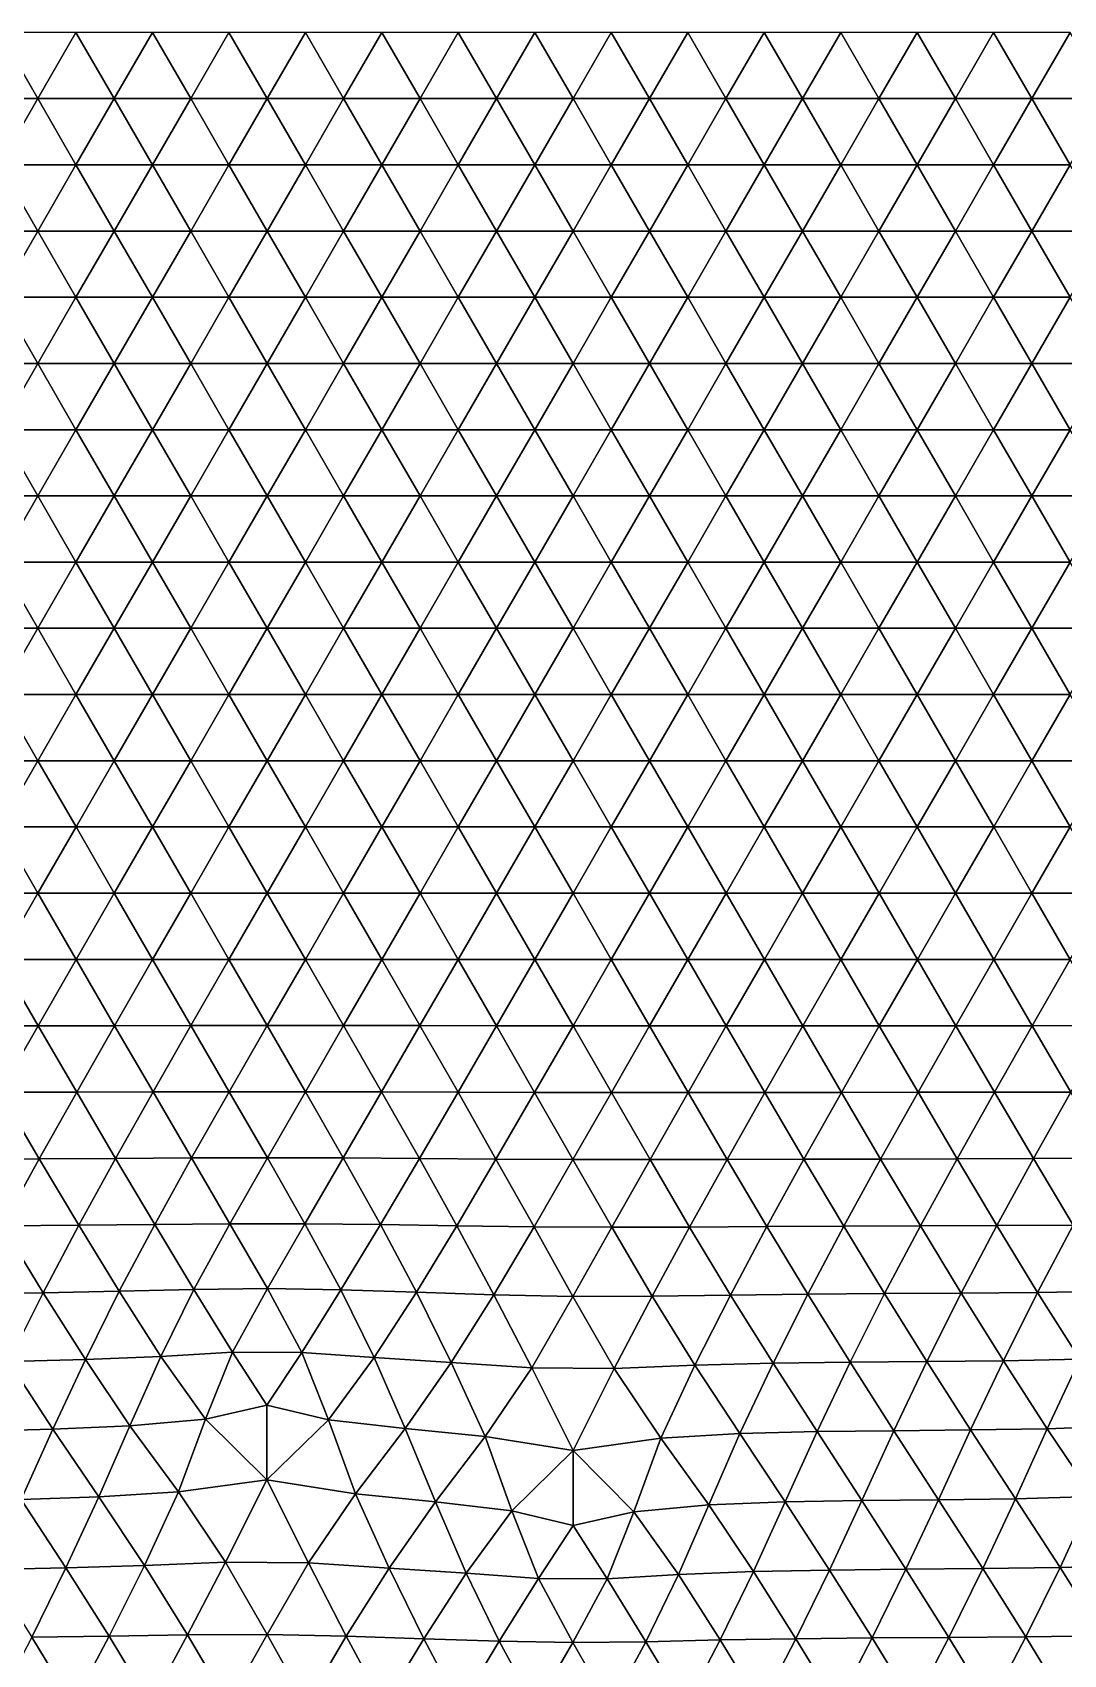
# Model space of a CAD drawing. Header units: metres. Extents: x 0 to 72, y -280 to 0.
# Drawn here: x 6.686 to 9.383, y -4.244 to 0 of the extents above; entities that cross this region are included whole.
import ezdxf

# ---------------------------------------------------------------- set-up
doc = ezdxf.new("R2010")
doc.units = ezdxf.units.M

msp = doc.modelspace()

# ---------------------------------------------------------------- linework, layer by layer
at = {"layer": 'layer', "color": 0}
for points in [[(6.7, -0.173205), (6.6, 0), (6.5, -0.173205)], [(6.8, 0), (6.6, 0), (6.7, -0.173205)], [(6.9, -0.173205), (6.8, 0), (6.7, -0.173205)], [(7, 0), (6.8, 0), (6.9, -0.173205)], [(7.1, -0.173205), (7, 0), (6.9, -0.173205)], [(7.2, 0), (7, 0), (7.1, -0.173205)], [(7.3, -0.173205), (7.2, 0), (7.1, -0.173205)], [(7.4, 0), (7.2, 0), (7.3, -0.173205)], [(7.5, -0.173205), (7.4, 0), (7.3, -0.173205)], [(7.6, 0), (7.4, 0), (7.5, -0.173205)], [(7.7, -0.173205), (7.6, 0), (7.5, -0.173205)], [(7.8, 0), (7.6, 0), (7.7, -0.173205)], [(7.9, -0.173205), (7.8, 0), (7.7, -0.173205)], [(8, 0), (7.8, 0), (7.9, -0.173205)], [(8.1, -0.173205), (8, 0), (7.9, -0.173205)], [(8.2, 0), (8, 0), (8.1, -0.173205)], [(8.3, -0.173205), (8.2, 0), (8.1, -0.173205)], [(8.4, 0), (8.2, 0), (8.3, -0.173205)], [(8.5, -0.173205), (8.4, 0), (8.3, -0.173205)], [(8.6, 0), (8.4, 0), (8.5, -0.173205)], [(8.7, -0.173205), (8.6, 0), (8.5, -0.173205)], [(8.8, 0), (8.6, 0), (8.7, -0.173205)], [(8.9, -0.173205), (8.8, 0), (8.7, -0.173205)], [(9, 0), (8.8, 0), (8.9, -0.173205)], [(9.1, -0.173205), (9, 0), (8.9, -0.173205)], [(9.2, 0), (9, 0), (9.1, -0.173205)], [(9.3, -0.173205), (9.2, 0), (9.1, -0.173205)], [(9.4, 0), (9.2, 0), (9.3, -0.173205)], [(9.5, -0.173205), (9.4, 0), (9.3, -0.173205)], [(6.7, -0.173205), (6.5, -0.173205), (6.6, -0.34641)], [(6.8, -0.34641), (6.7, -0.173205), (6.6, -0.34641)], [(6.9, -0.173205), (6.7, -0.173205), (6.8, -0.34641)], [(7, -0.34641), (6.9, -0.173205), (6.8, -0.34641)], [(7.1, -0.173205), (6.9, -0.173205), (7, -0.34641)], [(7.2, -0.34641), (7.1, -0.173205), (7, -0.34641)], [(7.3, -0.173205), (7.1, -0.173205), (7.2, -0.34641)], [(7.4, -0.34641), (7.3, -0.173205), (7.2, -0.34641)], [(7.5, -0.173205), (7.3, -0.173205), (7.4, -0.34641)], [(7.6, -0.34641), (7.5, -0.173205), (7.4, -0.34641)], [(7.7, -0.173205), (7.5, -0.173205), (7.6, -0.34641)], [(7.8, -0.34641), (7.7, -0.173205), (7.6, -0.34641)], [(7.9, -0.173205), (7.7, -0.173205), (7.8, -0.34641)], [(8, -0.34641), (7.9, -0.173205), (7.8, -0.34641)], [(8.1, -0.173205), (7.9, -0.173205), (8, -0.34641)], [(8.2, -0.34641), (8.1, -0.173205), (8, -0.34641)], [(8.3, -0.173205), (8.1, -0.173205), (8.2, -0.34641)], [(8.4, -0.34641), (8.3, -0.173205), (8.2, -0.34641)], [(8.5, -0.173205), (8.3, -0.173205), (8.4, -0.34641)], [(8.6, -0.34641), (8.5, -0.173205), (8.4, -0.34641)], [(8.7, -0.173205), (8.5, -0.173205), (8.6, -0.34641)], [(8.8, -0.34641), (8.7, -0.173205), (8.6, -0.34641)], [(8.9, -0.173205), (8.7, -0.173205), (8.8, -0.34641)], [(9, -0.34641), (8.9, -0.173205), (8.8, -0.34641)], [(9.1, -0.173205), (8.9, -0.173205), (9, -0.34641)], [(9.2, -0.34641), (9.1, -0.173205), (9, -0.34641)], [(9.3, -0.173205), (9.1, -0.173205), (9.2, -0.34641)], [(9.4, -0.34641), (9.3, -0.173205), (9.2, -0.34641)], [(9.5, -0.173205), (9.3, -0.173205), (9.4, -0.34641)], [(6.7, -0.519615), (6.6, -0.34641), (6.5, -0.519615)], [(6.8, -0.34641), (6.6, -0.34641), (6.7, -0.519615)], [(6.9, -0.519615), (6.8, -0.34641), (6.7, -0.519615)], [(7, -0.34641), (6.8, -0.34641), (6.9, -0.519615)], [(7.1, -0.519615), (7, -0.34641), (6.9, -0.519615)], [(7.2, -0.34641), (7, -0.34641), (7.1, -0.519615)], [(7.3, -0.519615), (7.2, -0.34641), (7.1, -0.519615)], [(7.4, -0.34641), (7.2, -0.34641), (7.3, -0.519615)], [(7.5, -0.519615), (7.4, -0.34641), (7.3, -0.519615)], [(7.6, -0.34641), (7.4, -0.34641), (7.5, -0.519615)], [(7.7, -0.519615), (7.6, -0.34641), (7.5, -0.519615)], [(7.8, -0.34641), (7.6, -0.34641), (7.7, -0.519615)], [(7.9, -0.519615), (7.8, -0.34641), (7.7, -0.519615)], [(8, -0.34641), (7.8, -0.34641), (7.9, -0.519615)], [(8.1, -0.519615), (8, -0.34641), (7.9, -0.519615)], [(8.2, -0.34641), (8, -0.34641), (8.1, -0.519615)], [(8.3, -0.519615), (8.2, -0.34641), (8.1, -0.519615)], [(8.4, -0.34641), (8.2, -0.34641), (8.3, -0.519615)], [(8.5, -0.519615), (8.4, -0.34641), (8.3, -0.519615)], [(8.6, -0.34641), (8.4, -0.34641), (8.5, -0.519615)], [(8.7, -0.519615), (8.6, -0.34641), (8.5, -0.519615)], [(8.8, -0.34641), (8.6, -0.34641), (8.7, -0.519615)], [(8.9, -0.519615), (8.8, -0.34641), (8.7, -0.519615)], [(9, -0.34641), (8.8, -0.34641), (8.9, -0.519615)], [(9.1, -0.519615), (9, -0.34641), (8.9, -0.519615)], [(9.2, -0.34641), (9, -0.34641), (9.1, -0.519615)], [(9.3, -0.519615), (9.2, -0.34641), (9.1, -0.519615)], [(9.4, -0.34641), (9.2, -0.34641), (9.3, -0.519615)], [(9.5, -0.519615), (9.4, -0.34641), (9.3, -0.519615)], [(6.7, -0.519615), (6.5, -0.519615), (6.6, -0.69282)], [(6.8, -0.69282), (6.7, -0.519615), (6.6, -0.69282)], [(6.9, -0.519615), (6.7, -0.519615), (6.8, -0.69282)], [(7, -0.69282), (6.9, -0.519615), (6.8, -0.69282)], [(7.1, -0.519615), (6.9, -0.519615), (7, -0.69282)], [(7.2, -0.69282), (7.1, -0.519615), (7, -0.69282)], [(7.3, -0.519615), (7.1, -0.519615), (7.2, -0.69282)], [(7.4, -0.69282), (7.3, -0.519615), (7.2, -0.69282)], [(7.5, -0.519615), (7.3, -0.519615), (7.4, -0.69282)], [(7.6, -0.69282), (7.5, -0.519615), (7.4, -0.69282)], [(7.7, -0.519615), (7.5, -0.519615), (7.6, -0.69282)], [(7.8, -0.69282), (7.7, -0.519615), (7.6, -0.69282)], [(7.9, -0.519615), (7.7, -0.519615), (7.8, -0.69282)], [(8, -0.69282), (7.9, -0.519615), (7.8, -0.69282)], [(8.1, -0.519615), (7.9, -0.519615), (8, -0.69282)], [(8.2, -0.69282), (8.1, -0.519615), (8, -0.69282)], [(8.3, -0.519615), (8.1, -0.519615), (8.2, -0.69282)], [(8.4, -0.69282), (8.3, -0.519615), (8.2, -0.69282)], [(8.5, -0.519615), (8.3, -0.519615), (8.4, -0.69282)], [(8.6, -0.69282), (8.5, -0.519615), (8.4, -0.69282)], [(8.7, -0.519615), (8.5, -0.519615), (8.6, -0.69282)], [(8.8, -0.69282), (8.7, -0.519615), (8.6, -0.69282)], [(8.9, -0.519615), (8.7, -0.519615), (8.8, -0.69282)], [(9, -0.69282), (8.9, -0.519615), (8.8, -0.69282)], [(9.1, -0.519615), (8.9, -0.519615), (9, -0.69282)], [(9.2, -0.69282), (9.1, -0.519615), (9, -0.69282)], [(9.3, -0.519615), (9.1, -0.519615), (9.2, -0.69282)], [(9.4, -0.69282), (9.3, -0.519615), (9.2, -0.69282)], [(9.5, -0.519615), (9.3, -0.519615), (9.4, -0.69282)], [(6.7, -0.866026), (6.6, -0.69282), (6.5, -0.866026)], [(6.8, -0.69282), (6.6, -0.69282), (6.7, -0.866026)], [(6.9, -0.866026), (6.8, -0.69282), (6.7, -0.866026)], [(7, -0.69282), (6.8, -0.69282), (6.9, -0.866026)], [(7.1, -0.866026), (7, -0.69282), (6.9, -0.866026)], [(7.2, -0.69282), (7, -0.69282), (7.1, -0.866026)], [(7.3, -0.866026), (7.2, -0.69282), (7.1, -0.866026)], [(7.4, -0.69282), (7.2, -0.69282), (7.3, -0.866026)], [(7.5, -0.866026), (7.4, -0.69282), (7.3, -0.866026)], [(7.6, -0.69282), (7.4, -0.69282), (7.5, -0.866026)], [(7.7, -0.866026), (7.6, -0.69282), (7.5, -0.866026)], [(7.8, -0.69282), (7.6, -0.69282), (7.7, -0.866026)], [(7.9, -0.866026), (7.8, -0.69282), (7.7, -0.866026)], [(8, -0.69282), (7.8, -0.69282), (7.9, -0.866026)], [(8.1, -0.866026), (8, -0.69282), (7.9, -0.866026)], [(8.2, -0.69282), (8, -0.69282), (8.1, -0.866026)], [(8.3, -0.866026), (8.2, -0.69282), (8.1, -0.866026)], [(8.4, -0.69282), (8.2, -0.69282), (8.3, -0.866026)], [(8.5, -0.866026), (8.4, -0.69282), (8.3, -0.866026)], [(8.6, -0.69282), (8.4, -0.69282), (8.5, -0.866026)], [(8.7, -0.866026), (8.6, -0.69282), (8.5, -0.866026)], [(8.8, -0.69282), (8.6, -0.69282), (8.7, -0.866026)], [(8.9, -0.866026), (8.8, -0.69282), (8.7, -0.866026)], [(9, -0.69282), (8.8, -0.69282), (8.9, -0.866026)], [(9.1, -0.866026), (9, -0.69282), (8.9, -0.866026)], [(9.2, -0.69282), (9, -0.69282), (9.1, -0.866026)], [(9.3, -0.866026), (9.2, -0.69282), (9.1, -0.866026)], [(9.4, -0.69282), (9.2, -0.69282), (9.3, -0.866026)], [(9.5, -0.866026), (9.4, -0.69282), (9.3, -0.866026)], [(6.7, -0.866026), (6.5, -0.866026), (6.6, -1.03923)], [(6.8, -1.03923), (6.7, -0.866026), (6.6, -1.03923)], [(6.9, -0.866026), (6.7, -0.866026), (6.8, -1.03923)], [(7, -1.03923), (6.9, -0.866026), (6.8, -1.03923)], [(7.1, -0.866026), (6.9, -0.866026), (7, -1.03923)], [(7.2, -1.03923), (7.1, -0.866026), (7, -1.03923)], [(7.3, -0.866026), (7.1, -0.866026), (7.2, -1.03923)], [(7.4, -1.03923), (7.3, -0.866026), (7.2, -1.03923)], [(7.5, -0.866026), (7.3, -0.866026), (7.4, -1.03923)], [(7.6, -1.03923), (7.5, -0.866026), (7.4, -1.03923)], [(7.7, -0.866026), (7.5, -0.866026), (7.6, -1.03923)], [(7.8, -1.03923), (7.7, -0.866026), (7.6, -1.03923)], [(7.9, -0.866026), (7.7, -0.866026), (7.8, -1.03923)], [(8, -1.03923), (7.9, -0.866026), (7.8, -1.03923)], [(8.1, -0.866026), (7.9, -0.866026), (8, -1.03923)], [(8.2, -1.03923), (8.1, -0.866026), (8, -1.03923)], [(8.3, -0.866026), (8.1, -0.866026), (8.2, -1.03923)], [(8.4, -1.03923), (8.3, -0.866026), (8.2, -1.03923)], [(8.5, -0.866026), (8.3, -0.866026), (8.4, -1.03923)], [(8.6, -1.03923), (8.5, -0.866026), (8.4, -1.03923)], [(8.7, -0.866026), (8.5, -0.866026), (8.6, -1.03923)], [(8.8, -1.03923), (8.7, -0.866026), (8.6, -1.03923)], [(8.9, -0.866026), (8.7, -0.866026), (8.8, -1.03923)], [(9, -1.03923), (8.9, -0.866026), (8.8, -1.03923)], [(9.1, -0.866026), (8.9, -0.866026), (9, -1.03923)], [(9.2, -1.03923), (9.1, -0.866026), (9, -1.03923)], [(9.3, -0.866026), (9.1, -0.866026), (9.2, -1.03923)], [(9.4, -1.03923), (9.3, -0.866026), (9.2, -1.03923)], [(9.5, -0.866026), (9.3, -0.866026), (9.4, -1.03923)], [(6.7, -1.21244), (6.6, -1.03923), (6.5, -1.21244)], [(6.8, -1.03923), (6.6, -1.03923), (6.7, -1.21244)], [(6.9, -1.21244), (6.8, -1.03923), (6.7, -1.21244)], [(7, -1.03923), (6.8, -1.03923), (6.9, -1.21244)], [(7.1, -1.21244), (7, -1.03923), (6.9, -1.21244)], [(7.2, -1.03923), (7, -1.03923), (7.1, -1.21244)], [(7.3, -1.21244), (7.2, -1.03923), (7.1, -1.21244)], [(7.4, -1.03923), (7.2, -1.03923), (7.3, -1.21244)], [(7.5, -1.21244), (7.4, -1.03923), (7.3, -1.21244)], [(7.6, -1.03923), (7.4, -1.03923), (7.5, -1.21244)], [(7.7, -1.21244), (7.6, -1.03923), (7.5, -1.21244)], [(7.8, -1.03923), (7.6, -1.03923), (7.7, -1.21244)], [(7.9, -1.21244), (7.8, -1.03923), (7.7, -1.21244)], [(8, -1.03923), (7.8, -1.03923), (7.9, -1.21244)], [(8.1, -1.21244), (8, -1.03923), (7.9, -1.21244)], [(8.2, -1.03923), (8, -1.03923), (8.1, -1.21244)], [(8.3, -1.21244), (8.2, -1.03923), (8.1, -1.21244)], [(8.4, -1.03923), (8.2, -1.03923), (8.3, -1.21244)], [(8.5, -1.21244), (8.4, -1.03923), (8.3, -1.21244)], [(8.6, -1.03923), (8.4, -1.03923), (8.5, -1.21244)], [(8.7, -1.21244), (8.6, -1.03923), (8.5, -1.21244)], [(8.8, -1.03923), (8.6, -1.03923), (8.7, -1.21244)], [(8.9, -1.21244), (8.8, -1.03923), (8.7, -1.21244)], [(9, -1.03923), (8.8, -1.03923), (8.9, -1.21244)], [(9.1, -1.21244), (9, -1.03923), (8.9, -1.21244)], [(9.2, -1.03923), (9, -1.03923), (9.1, -1.21244)], [(9.3, -1.21244), (9.2, -1.03923), (9.1, -1.21244)], [(9.4, -1.03923), (9.2, -1.03923), (9.3, -1.21244)], [(9.5, -1.21244), (9.4, -1.03923), (9.3, -1.21244)], [(6.7, -1.21244), (6.5, -1.21244), (6.6, -1.38564)], [(6.8, -1.38564), (6.7, -1.21244), (6.6, -1.38564)], [(6.9, -1.21244), (6.7, -1.21244), (6.8, -1.38564)], [(7, -1.38564), (6.9, -1.21244), (6.8, -1.38564)], [(7.1, -1.21244), (6.9, -1.21244), (7, -1.38564)], [(7.2, -1.38564), (7.1, -1.21244), (7, -1.38564)], [(7.3, -1.21244), (7.1, -1.21244), (7.2, -1.38564)], [(7.4, -1.38564), (7.3, -1.21244), (7.2, -1.38564)], [(7.5, -1.21244), (7.3, -1.21244), (7.4, -1.38564)], [(7.6, -1.38564), (7.5, -1.21244), (7.4, -1.38564)], [(7.7, -1.21244), (7.5, -1.21244), (7.6, -1.38564)], [(7.8, -1.38564), (7.7, -1.21244), (7.6, -1.38564)], [(7.9, -1.21244), (7.7, -1.21244), (7.8, -1.38564)], [(8, -1.38564), (7.9, -1.21244), (7.8, -1.38564)], [(8.1, -1.21244), (7.9, -1.21244), (8, -1.38564)], [(8.2, -1.38564), (8.1, -1.21244), (8, -1.38564)], [(8.3, -1.21244), (8.1, -1.21244), (8.2, -1.38564)], [(8.4, -1.38564), (8.3, -1.21244), (8.2, -1.38564)], [(8.5, -1.21244), (8.3, -1.21244), (8.4, -1.38564)], [(8.6, -1.38564), (8.5, -1.21244), (8.4, -1.38564)], [(8.7, -1.21244), (8.5, -1.21244), (8.6, -1.38564)], [(8.8, -1.38564), (8.7, -1.21244), (8.6, -1.38564)], [(8.9, -1.21244), (8.7, -1.21244), (8.8, -1.38564)], [(9, -1.38564), (8.9, -1.21244), (8.8, -1.38564)], [(9.1, -1.21244), (8.9, -1.21244), (9, -1.38564)], [(9.2, -1.38564), (9.1, -1.21244), (9, -1.38564)], [(9.3, -1.21244), (9.1, -1.21244), (9.2, -1.38564)], [(9.4, -1.38564), (9.3, -1.21244), (9.2, -1.38564)], [(9.5, -1.21244), (9.3, -1.21244), (9.4, -1.38564)], [(6.70001, -1.55885), (6.6, -1.38564), (6.5, -1.55886)], [(6.8, -1.38564), (6.6, -1.38564), (6.70001, -1.55885)], [(6.90001, -1.55885), (6.8, -1.38564), (6.70001, -1.55885)], [(7, -1.38564), (6.8, -1.38564), (6.90001, -1.55885)], [(7.10001, -1.55885), (7, -1.38564), (6.90001, -1.55885)], [(7.2, -1.38564), (7, -1.38564), (7.10001, -1.55885)], [(7.30001, -1.55885), (7.2, -1.38564), (7.10001, -1.55885)], [(7.4, -1.38564), (7.2, -1.38564), (7.30001, -1.55885)], [(7.5, -1.55885), (7.4, -1.38564), (7.30001, -1.55885)], [(7.6, -1.38564), (7.4, -1.38564), (7.5, -1.55885)], [(7.7, -1.55885), (7.6, -1.38564), (7.5, -1.55885)], [(7.8, -1.38564), (7.6, -1.38564), (7.7, -1.55885)], [(7.9, -1.55885), (7.8, -1.38564), (7.7, -1.55885)], [(8, -1.38564), (7.8, -1.38564), (7.9, -1.55885)], [(8.1, -1.55885), (8, -1.38564), (7.9, -1.55885)], [(8.2, -1.38564), (8, -1.38564), (8.1, -1.55885)], [(8.3, -1.55885), (8.2, -1.38564), (8.1, -1.55885)], [(8.4, -1.38564), (8.2, -1.38564), (8.3, -1.55885)], [(8.5, -1.55885), (8.4, -1.38564), (8.3, -1.55885)], [(8.6, -1.38564), (8.4, -1.38564), (8.5, -1.55885)], [(8.70001, -1.55886), (8.6, -1.38564), (8.5, -1.55885)], [(8.8, -1.38564), (8.6, -1.38564), (8.70001, -1.55886)], [(8.90001, -1.55885), (8.8, -1.38564), (8.70001, -1.55886)], [(9, -1.38564), (8.8, -1.38564), (8.90001, -1.55885)], [(9.10001, -1.55885), (9, -1.38564), (8.90001, -1.55885)], [(9.2, -1.38564), (9, -1.38564), (9.10001, -1.55885)], [(9.30001, -1.55885), (9.2, -1.38564), (9.10001, -1.55885)], [(9.4, -1.38564), (9.2, -1.38564), (9.30001, -1.55885)], [(9.50001, -1.55885), (9.4, -1.38564), (9.30001, -1.55885)], [(6.70001, -1.55885), (6.5, -1.55886), (6.60001, -1.73207)], [(6.80002, -1.73207), (6.70001, -1.55885), (6.60001, -1.73207)], [(6.90001, -1.55885), (6.70001, -1.55885), (6.80002, -1.73207)], [(7.00002, -1.73206), (6.90001, -1.55885), (6.80002, -1.73207)], [(7.10001, -1.55885), (6.90001, -1.55885), (7.00002, -1.73206)], [(7.20001, -1.73206), (7.10001, -1.55885), (7.00002, -1.73206)], [(7.30001, -1.55885), (7.10001, -1.55885), (7.20001, -1.73206)], [(7.40001, -1.73206), (7.30001, -1.55885), (7.20001, -1.73206)], [(7.5, -1.55885), (7.30001, -1.55885), (7.40001, -1.73206)], [(7.6, -1.73206), (7.5, -1.55885), (7.40001, -1.73206)], [(7.7, -1.55885), (7.5, -1.55885), (7.6, -1.73206)], [(7.8, -1.73206), (7.7, -1.55885), (7.6, -1.73206)], [(7.9, -1.55885), (7.7, -1.55885), (7.8, -1.73206)], [(8, -1.73206), (7.9, -1.55885), (7.8, -1.73206)], [(8.1, -1.55885), (7.9, -1.55885), (8, -1.73206)], [(8.2, -1.73207), (8.1, -1.55885), (8, -1.73206)], [(8.3, -1.55885), (8.1, -1.55885), (8.2, -1.73207)], [(8.40001, -1.73207), (8.3, -1.55885), (8.2, -1.73207)], [(8.5, -1.55885), (8.3, -1.55885), (8.40001, -1.73207)], [(8.60001, -1.73207), (8.5, -1.55885), (8.40001, -1.73207)], [(8.70001, -1.55886), (8.5, -1.55885), (8.60001, -1.73207)], [(8.80002, -1.73207), (8.70001, -1.55886), (8.60001, -1.73207)], [(8.90001, -1.55885), (8.70001, -1.55886), (8.80002, -1.73207)], [(9.00002, -1.73207), (8.90001, -1.55885), (8.80002, -1.73207)], [(9.10001, -1.55885), (8.90001, -1.55885), (9.00002, -1.73207)], [(9.20002, -1.73207), (9.10001, -1.55885), (9.00002, -1.73207)], [(9.30001, -1.55885), (9.10001, -1.55885), (9.20002, -1.73207)], [(9.40002, -1.73206), (9.30001, -1.55885), (9.20002, -1.73207)], [(9.50001, -1.55885), (9.30001, -1.55885), (9.40002, -1.73206)], [(6.70004, -1.90529), (6.60001, -1.73207), (6.50003, -1.9053)], [(6.80002, -1.73207), (6.60001, -1.73207), (6.70004, -1.90529)], [(6.90004, -1.90528), (6.80002, -1.73207), (6.70004, -1.90529)], [(7.00002, -1.73206), (6.80002, -1.73207), (6.90004, -1.90528)], [(7.10003, -1.90527), (7.00002, -1.73206), (6.90004, -1.90528)], [(7.20001, -1.73206), (7.00002, -1.73206), (7.10003, -1.90527)], [(7.30002, -1.90527), (7.20001, -1.73206), (7.10003, -1.90527)], [(7.40001, -1.73206), (7.20001, -1.73206), (7.30002, -1.90527)], [(7.50001, -1.90527), (7.40001, -1.73206), (7.30002, -1.90527)], [(7.6, -1.73206), (7.40001, -1.73206), (7.50001, -1.90527)], [(7.7, -1.90527), (7.6, -1.73206), (7.50001, -1.90527)], [(7.8, -1.73206), (7.6, -1.73206), (7.7, -1.90527)], [(7.89999, -1.90528), (7.8, -1.73206), (7.7, -1.90527)], [(8, -1.73206), (7.8, -1.73206), (7.89999, -1.90528)], [(8.1, -1.90529), (8, -1.73206), (7.89999, -1.90528)], [(8.2, -1.73207), (8, -1.73206), (8.1, -1.90529)], [(8.30001, -1.9053), (8.2, -1.73207), (8.1, -1.90529)], [(8.40001, -1.73207), (8.2, -1.73207), (8.30001, -1.9053)], [(8.50002, -1.9053), (8.40001, -1.73207), (8.30001, -1.9053)], [(8.60001, -1.73207), (8.40001, -1.73207), (8.50002, -1.9053)], [(8.70003, -1.9053), (8.60001, -1.73207), (8.50002, -1.9053)], [(8.80002, -1.73207), (8.60001, -1.73207), (8.70003, -1.9053)], [(8.90004, -1.9053), (8.80002, -1.73207), (8.70003, -1.9053)], [(9.00002, -1.73207), (8.80002, -1.73207), (8.90004, -1.9053)], [(9.10005, -1.90529), (9.00002, -1.73207), (8.90004, -1.9053)], [(9.20002, -1.73207), (9.00002, -1.73207), (9.10005, -1.90529)], [(9.30005, -1.90529), (9.20002, -1.73207), (9.10005, -1.90529)], [(9.40002, -1.73206), (9.20002, -1.73207), (9.30005, -1.90529)], [(9.50005, -1.90528), (9.40002, -1.73206), (9.30005, -1.90529)], [(6.70004, -1.90529), (6.50003, -1.9053), (6.60008, -2.07855)], [(6.80009, -2.07853), (6.70004, -1.90529), (6.60008, -2.07855)], [(6.90004, -1.90528), (6.70004, -1.90529), (6.80009, -2.07853)], [(7.00008, -2.07851), (6.90004, -1.90528), (6.80009, -2.07853)], [(7.10003, -1.90527), (6.90004, -1.90528), (7.00008, -2.07851)], [(7.20006, -2.07849), (7.10003, -1.90527), (7.00008, -2.07851)], [(7.30002, -1.90527), (7.10003, -1.90527), (7.20006, -2.07849)], [(7.40003, -2.07848), (7.30002, -1.90527), (7.20006, -2.07849)], [(7.50001, -1.90527), (7.30002, -1.90527), (7.40003, -2.07848)], [(7.6, -2.07849), (7.50001, -1.90527), (7.40003, -2.07848)], [(7.7, -1.90527), (7.50001, -1.90527), (7.6, -2.07849)], [(7.79998, -2.07851), (7.7, -1.90527), (7.6, -2.07849)], [(7.89999, -1.90528), (7.7, -1.90527), (7.79998, -2.07851)], [(7.99998, -2.07853), (7.89999, -1.90528), (7.79998, -2.07851)], [(8.1, -1.90529), (7.89999, -1.90528), (7.99998, -2.07853)], [(8.2, -2.07855), (8.1, -1.90529), (7.99998, -2.07853)], [(8.30001, -1.9053), (8.1, -1.90529), (8.2, -2.07855)], [(8.40003, -2.07856), (8.30001, -1.9053), (8.2, -2.07855)], [(8.50002, -1.9053), (8.30001, -1.9053), (8.40003, -2.07856)], [(8.60006, -2.07856), (8.50002, -1.9053), (8.40003, -2.07856)], [(8.70003, -1.9053), (8.50002, -1.9053), (8.60006, -2.07856)], [(8.80009, -2.07855), (8.70003, -1.9053), (8.60006, -2.07856)], [(8.90004, -1.9053), (8.70003, -1.9053), (8.80009, -2.07855)], [(9.00011, -2.07854), (8.90004, -1.9053), (8.80009, -2.07855)], [(9.10005, -1.90529), (8.90004, -1.9053), (9.00011, -2.07854)], [(9.20012, -2.07853), (9.10005, -1.90529), (9.00011, -2.07854)], [(9.30005, -1.90529), (9.10005, -1.90529), (9.20012, -2.07853)], [(9.40011, -2.07851), (9.30005, -1.90529), (9.20012, -2.07853)], [(9.50005, -1.90528), (9.30005, -1.90529), (9.40011, -2.07851)], [(6.7002, -2.25182), (6.60008, -2.07855), (6.50017, -2.25187)], [(6.80009, -2.07853), (6.60008, -2.07855), (6.7002, -2.25182)], [(6.90019, -2.25177), (6.80009, -2.07853), (6.7002, -2.25182)], [(7.00008, -2.07851), (6.80009, -2.07853), (6.90019, -2.25177)], [(7.10015, -2.25173), (7.00008, -2.07851), (6.90019, -2.25177)], [(7.20006, -2.07849), (7.00008, -2.07851), (7.10015, -2.25173)], [(7.30008, -2.2517), (7.20006, -2.07849), (7.10015, -2.25173)], [(7.40003, -2.07848), (7.20006, -2.07849), (7.30008, -2.2517)], [(7.50001, -2.25171), (7.40003, -2.07848), (7.30008, -2.2517)], [(7.6, -2.07849), (7.40003, -2.07848), (7.50001, -2.25171)], [(7.69996, -2.25174), (7.6, -2.07849), (7.50001, -2.25171)], [(7.79998, -2.07851), (7.6, -2.07849), (7.69996, -2.25174)], [(7.89995, -2.25179), (7.79998, -2.07851), (7.69996, -2.25174)], [(7.99998, -2.07853), (7.79998, -2.07851), (7.89995, -2.25179)], [(8.09998, -2.25184), (7.99998, -2.07853), (7.89995, -2.25179)], [(8.2, -2.07855), (7.99998, -2.07853), (8.09998, -2.25184)], [(8.30004, -2.25187), (8.2, -2.07855), (8.09998, -2.25184)], [(8.40003, -2.07856), (8.2, -2.07855), (8.30004, -2.25187)], [(8.50012, -2.25188), (8.40003, -2.07856), (8.30004, -2.25187)], [(8.60006, -2.07856), (8.40003, -2.07856), (8.50012, -2.25188)], [(8.70018, -2.25187), (8.60006, -2.07856), (8.50012, -2.25188)], [(8.80009, -2.07855), (8.60006, -2.07856), (8.70018, -2.25187)], [(8.90022, -2.25185), (8.80009, -2.07855), (8.70018, -2.25187)], [(9.00011, -2.07854), (8.80009, -2.07855), (8.90022, -2.25185)], [(9.10025, -2.25182), (9.00011, -2.07854), (8.90022, -2.25185)], [(9.20012, -2.07853), (9.00011, -2.07854), (9.10025, -2.25182)], [(9.30025, -2.25179), (9.20012, -2.07853), (9.10025, -2.25182)], [(9.40011, -2.07851), (9.20012, -2.07853), (9.30025, -2.25179)], [(9.50022, -2.25175), (9.40011, -2.07851), (9.30025, -2.25179)], [(6.7002, -2.25182), (6.50017, -2.25187), (6.60041, -2.42523)], [(6.80043, -2.42513), (6.7002, -2.25182), (6.60041, -2.42523)], [(6.90019, -2.25177), (6.7002, -2.25182), (6.80043, -2.42513)], [(7.00037, -2.42502), (6.90019, -2.25177), (6.80043, -2.42513)], [(7.10015, -2.25173), (6.90019, -2.25177), (7.00037, -2.42502)], [(7.20023, -2.42494), (7.10015, -2.25173), (7.00037, -2.42502)], [(7.30008, -2.2517), (7.10015, -2.25173), (7.20023, -2.42494)], [(7.40007, -2.42492), (7.30008, -2.2517), (7.20023, -2.42494)], [(7.50001, -2.25171), (7.30008, -2.2517), (7.40007, -2.42492)], [(7.59993, -2.42498), (7.50001, -2.25171), (7.40007, -2.42492)], [(7.69996, -2.25174), (7.50001, -2.25171), (7.59993, -2.42498)], [(7.79987, -2.42509), (7.69996, -2.25174), (7.59993, -2.42498)], [(7.89995, -2.25179), (7.69996, -2.25174), (7.79987, -2.42509)], [(7.99991, -2.42521), (7.89995, -2.25179), (7.79987, -2.42509)], [(8.09998, -2.25184), (7.89995, -2.25179), (7.99991, -2.42521)], [(8.20003, -2.4253), (8.09998, -2.25184), (7.99991, -2.42521)], [(8.30004, -2.25187), (8.09998, -2.25184), (8.20003, -2.4253)], [(8.40019, -2.42533), (8.30004, -2.25187), (8.20003, -2.4253)], [(8.50012, -2.25188), (8.30004, -2.25187), (8.40019, -2.42533)], [(8.60034, -2.42532), (8.50012, -2.25188), (8.40019, -2.42533)], [(8.70018, -2.25187), (8.50012, -2.25188), (8.60034, -2.42532)], [(8.80045, -2.42527), (8.70018, -2.25187), (8.60034, -2.42532)], [(8.90022, -2.25185), (8.70018, -2.25187), (8.80045, -2.42527)], [(9.00051, -2.42522), (8.90022, -2.25185), (8.80045, -2.42527)], [(9.10025, -2.25182), (8.90022, -2.25185), (9.00051, -2.42522)], [(9.20053, -2.42516), (9.10025, -2.25182), (9.00051, -2.42522)], [(9.30025, -2.25179), (9.10025, -2.25182), (9.20053, -2.42516)], [(9.4005, -2.42508), (9.30025, -2.25179), (9.20053, -2.42516)], [(9.50022, -2.25175), (9.30025, -2.25179), (9.4005, -2.42508)], [(6.70093, -2.59868), (6.60041, -2.42523), (6.50083, -2.59889)], [(6.80043, -2.42513), (6.60041, -2.42523), (6.70093, -2.59868)], [(6.90086, -2.59844), (6.80043, -2.42513), (6.70093, -2.59868)], [(7.00037, -2.42502), (6.80043, -2.42513), (6.90086, -2.59844)], [(7.10062, -2.59823), (7.00037, -2.42502), (6.90086, -2.59844)], [(7.20023, -2.42494), (7.00037, -2.42502), (7.10062, -2.59823)], [(7.30026, -2.59813), (7.20023, -2.42494), (7.10062, -2.59823)], [(7.40007, -2.42492), (7.20023, -2.42494), (7.30026, -2.59813)], [(7.4999, -2.59819), (7.40007, -2.42492), (7.30026, -2.59813)], [(7.59993, -2.42498), (7.40007, -2.42492), (7.4999, -2.59819)], [(7.69969, -2.59841), (7.59993, -2.42498), (7.4999, -2.59819)], [(7.79987, -2.42509), (7.59993, -2.42498), (7.69969, -2.59841)], [(7.8997, -2.59869), (7.79987, -2.42509), (7.69969, -2.59841)], [(7.99991, -2.42521), (7.79987, -2.42509), (7.8997, -2.59869)], [(8.09993, -2.59893), (7.99991, -2.42521), (7.8997, -2.59869)], [(8.20003, -2.4253), (7.99991, -2.42521), (8.09993, -2.59893)], [(8.30027, -2.59903), (8.20003, -2.4253), (8.09993, -2.59893)], [(8.40019, -2.42533), (8.20003, -2.4253), (8.30027, -2.59903)], [(8.50061, -2.59902), (8.40019, -2.42533), (8.30027, -2.59903)], [(8.60034, -2.42532), (8.40019, -2.42533), (8.50061, -2.59902)], [(8.70087, -2.59894), (8.60034, -2.42532), (8.50061, -2.59902)], [(8.80045, -2.42527), (8.60034, -2.42532), (8.70087, -2.59894)], [(8.90103, -2.59883), (8.80045, -2.42527), (8.70087, -2.59894)], [(9.00051, -2.42522), (8.80045, -2.42527), (8.90103, -2.59883)], [(9.10111, -2.59871), (9.00051, -2.42522), (8.90103, -2.59883)], [(9.20053, -2.42516), (9.00051, -2.42522), (9.10111, -2.59871)], [(9.30108, -2.59856), (9.20053, -2.42516), (9.10111, -2.59871)], [(9.4005, -2.42508), (9.20053, -2.42516), (9.30108, -2.59856)], [(9.50093, -2.59837), (9.4005, -2.42508), (9.30108, -2.59856)], [(6.70093, -2.59868), (6.50083, -2.59889), (6.6019, -2.77265)], [(6.8019, -2.77217), (6.70093, -2.59868), (6.6019, -2.77265)], [(6.90086, -2.59844), (6.70093, -2.59868), (6.8019, -2.77217)], [(7.00153, -2.77167), (6.90086, -2.59844), (6.8019, -2.77217)], [(7.10062, -2.59823), (6.90086, -2.59844), (7.00153, -2.77167)], [(7.20083, -2.77132), (7.10062, -2.59823), (7.00153, -2.77167)], [(7.30026, -2.59813), (7.10062, -2.59823), (7.20083, -2.77132)], [(7.39999, -2.77129), (7.30026, -2.59813), (7.20083, -2.77132)], [(7.4999, -2.59819), (7.30026, -2.59813), (7.39999, -2.77129)], [(7.59936, -2.77167), (7.4999, -2.59819), (7.39999, -2.77129)], [(7.69969, -2.59841), (7.4999, -2.59819), (7.59936, -2.77167)], [(7.7992, -2.7723), (7.69969, -2.59841), (7.59936, -2.77167)], [(7.8997, -2.59869), (7.69969, -2.59841), (7.7992, -2.7723)], [(7.99956, -2.7729), (7.8997, -2.59869), (7.7992, -2.7723)], [(8.09993, -2.59893), (7.8997, -2.59869), (7.99956, -2.7729)], [(8.20025, -2.77324), (8.09993, -2.59893), (7.99956, -2.7729)], [(8.30027, -2.59903), (8.09993, -2.59893), (8.20025, -2.77324)], [(8.401, -2.77326), (8.30027, -2.59903), (8.20025, -2.77324)], [(8.50061, -2.59902), (8.30027, -2.59903), (8.401, -2.77326)], [(8.60161, -2.77309), (8.50061, -2.59902), (8.401, -2.77326)], [(8.70087, -2.59894), (8.50061, -2.59902), (8.60161, -2.77309)], [(8.80201, -2.77286), (8.70087, -2.59894), (8.60161, -2.77309)], [(8.90103, -2.59883), (8.70087, -2.59894), (8.80201, -2.77286)], [(9.00221, -2.77263), (8.90103, -2.59883), (8.80201, -2.77286)], [(9.10111, -2.59871), (8.90103, -2.59883), (9.00221, -2.77263)], [(9.20224, -2.77236), (9.10111, -2.59871), (9.00221, -2.77263)], [(9.30108, -2.59856), (9.10111, -2.59871), (9.20224, -2.77236)], [(9.40206, -2.772), (9.30108, -2.59856), (9.20224, -2.77236)], [(9.50093, -2.59837), (9.30108, -2.59856), (9.40206, -2.772)], [(6.70394, -2.94656), (6.6019, -2.77265), (6.50368, -2.94746)], [(6.8019, -2.77217), (6.6019, -2.77265), (6.70394, -2.94656)], [(6.90352, -2.94553), (6.8019, -2.77217), (6.70394, -2.94656)], [(7.00153, -2.77167), (6.8019, -2.77217), (6.90352, -2.94553)], [(7.10234, -2.94456), (7.00153, -2.77167), (6.90352, -2.94553)], [(7.20083, -2.77132), (7.00153, -2.77167), (7.10234, -2.94456)], [(7.30058, -2.94413), (7.20083, -2.77132), (7.10234, -2.94456)], [(7.39999, -2.77129), (7.20083, -2.77132), (7.30058, -2.94413)], [(7.49891, -2.94461), (7.39999, -2.77129), (7.30058, -2.94413)], [(7.59936, -2.77167), (7.39999, -2.77129), (7.49891, -2.94461)], [(7.69811, -2.94588), (7.59936, -2.77167), (7.49891, -2.94461)], [(7.7992, -2.7723), (7.59936, -2.77167), (7.69811, -2.94588)], [(7.89849, -2.94733), (7.7992, -2.7723), (7.69811, -2.94588)], [(7.99956, -2.7729), (7.7992, -2.7723), (7.89849, -2.94733)], [(8.09981, -2.94833), (7.99956, -2.7729), (7.89849, -2.94733)], [(8.20025, -2.77324), (7.99956, -2.7729), (8.09981, -2.94833)], [(8.30146, -2.94856), (8.20025, -2.77324), (8.09981, -2.94833)], [(8.401, -2.77326), (8.20025, -2.77324), (8.30146, -2.94856)], [(8.50285, -2.94822), (8.401, -2.77326), (8.30146, -2.94856)], [(8.60161, -2.77309), (8.401, -2.77326), (8.50285, -2.94822)], [(8.70377, -2.94771), (8.60161, -2.77309), (8.50285, -2.94822)], [(8.80201, -2.77286), (8.60161, -2.77309), (8.70377, -2.94771)], [(8.90425, -2.94724), (8.80201, -2.77286), (8.70377, -2.94771)], [(9.00221, -2.77263), (8.80201, -2.77286), (8.90425, -2.94724)], [(9.10442, -2.94678), (9.00221, -2.77263), (8.90425, -2.94724)], [(9.20224, -2.77236), (9.00221, -2.77263), (9.10442, -2.94678)], [(9.30428, -2.94618), (9.20224, -2.77236), (9.10442, -2.94678)], [(9.40206, -2.772), (9.20224, -2.77236), (9.30428, -2.94618)], [(9.50367, -2.94535), (9.40206, -2.772), (9.30428, -2.94618)], [(6.70394, -2.94656), (6.50368, -2.94746), (6.60763, -3.12224)], [(6.80746, -3.1204), (6.70394, -2.94656), (6.60763, -3.12224)], [(6.90352, -2.94553), (6.70394, -2.94656), (6.80746, -3.1204)], [(7.00589, -3.11822), (6.90352, -2.94553), (6.80746, -3.1204)], [(7.10234, -2.94456), (6.90352, -2.94553), (7.00589, -3.11822)], [(7.20267, -3.11649), (7.10234, -2.94456), (7.00589, -3.11822)], [(7.30058, -2.94413), (7.10234, -2.94456), (7.20267, -3.11649)], [(7.39876, -3.11659), (7.30058, -2.94413), (7.20267, -3.11649)], [(7.49891, -2.94461), (7.30058, -2.94413), (7.39876, -3.11659)], [(7.59606, -3.11883), (7.49891, -2.94461), (7.39876, -3.11659)], [(7.69811, -2.94588), (7.49891, -2.94461), (7.59606, -3.11883)], [(7.79588, -3.12209), (7.69811, -2.94588), (7.59606, -3.11883)], [(7.89849, -2.94733), (7.69811, -2.94588), (7.79588, -3.12209)], [(7.9981, -3.12484), (7.89849, -2.94733), (7.79588, -3.12209)], [(8.09981, -2.94833), (7.89849, -2.94733), (7.9981, -3.12484)], [(8.20153, -3.12589), (8.09981, -2.94833), (7.9981, -3.12484)], [(8.30146, -2.94856), (8.09981, -2.94833), (8.20153, -3.12589)], [(8.40468, -3.12527), (8.30146, -2.94856), (8.20153, -3.12589)], [(8.50285, -2.94822), (8.30146, -2.94856), (8.40468, -3.12527)], [(8.60676, -3.12408), (8.50285, -2.94822), (8.40468, -3.12527)], [(8.70377, -2.94771), (8.50285, -2.94822), (8.60676, -3.12408)], [(8.80785, -3.12308), (8.70377, -2.94771), (8.60676, -3.12408)], [(8.90425, -2.94724), (8.70377, -2.94771), (8.80785, -3.12308)], [(9.0083, -3.12229), (8.90425, -2.94724), (8.80785, -3.12308)], [(9.10442, -2.94678), (8.90425, -2.94724), (9.0083, -3.12229)], [(9.20832, -3.12139), (9.10442, -2.94678), (9.0083, -3.12229)], [(9.30428, -2.94618), (9.10442, -2.94678), (9.20832, -3.12139)], [(9.40773, -3.12), (9.30428, -2.94618), (9.20832, -3.12139)], [(9.50367, -2.94535), (9.30428, -2.94618), (9.40773, -3.12)], [(6.7143, -3.2972), (6.60763, -3.12224), (6.51375, -3.30008)], [(6.80746, -3.1204), (6.60763, -3.12224), (6.7143, -3.2972)], [(6.91308, -3.29342), (6.80746, -3.1204), (6.7143, -3.2972)], [(7.00589, -3.11822), (6.80746, -3.1204), (6.91308, -3.29342)], [(7.10859, -3.28869), (7.00589, -3.11822), (6.91308, -3.29342)], [(7.20267, -3.11649), (7.00589, -3.11822), (7.10859, -3.28869)], [(7.30059, -3.28631), (7.20267, -3.11649), (7.10859, -3.28869)], [(7.39876, -3.11659), (7.20267, -3.11649), (7.30059, -3.28631)], [(7.49301, -3.28945), (7.39876, -3.11659), (7.30059, -3.28631)], [(7.59606, -3.11883), (7.39876, -3.11659), (7.49301, -3.28945)], [(7.69028, -3.29604), (7.59606, -3.11883), (7.49301, -3.28945)], [(7.79588, -3.12209), (7.59606, -3.11883), (7.69028, -3.29604)], [(7.89316, -3.30285), (7.79588, -3.12209), (7.69028, -3.29604)], [(7.9981, -3.12484), (7.79588, -3.12209), (7.89316, -3.30285)], [(8.0998, -3.30689), (7.9981, -3.12484), (7.89316, -3.30285)], [(8.20153, -3.12589), (7.9981, -3.12484), (8.0998, -3.30689)], [(8.30683, -3.30614), (8.20153, -3.12589), (8.0998, -3.30689)], [(8.40468, -3.12527), (8.20153, -3.12589), (8.30683, -3.30614)], [(8.51152, -3.30319), (8.40468, -3.12527), (8.30683, -3.30614)], [(8.60676, -3.12408), (8.40468, -3.12527), (8.51152, -3.30319)], [(8.7138, -3.30092), (8.60676, -3.12408), (8.51152, -3.30319)], [(8.80785, -3.12308), (8.60676, -3.12408), (8.7138, -3.30092)], [(8.91475, -3.29947), (8.80785, -3.12308), (8.7138, -3.30092)], [(9.0083, -3.12229), (8.80785, -3.12308), (8.91475, -3.29947)], [(9.11504, -3.29823), (9.0083, -3.12229), (8.91475, -3.29947)], [(9.20832, -3.12139), (9.0083, -3.12229), (9.11504, -3.29823)], [(9.31478, -3.29637), (9.20832, -3.12139), (9.11504, -3.29823)], [(9.40773, -3.12), (9.20832, -3.12139), (9.31478, -3.29637)], [(9.51325, -3.29307), (9.40773, -3.12), (9.31478, -3.29637)], [(6.7143, -3.2972), (6.51375, -3.30008), (6.6247, -3.47675)], [(6.8248, -3.47181), (6.7143, -3.2972), (6.6247, -3.47675)], [(6.91308, -3.29342), (6.7143, -3.2972), (6.8248, -3.47181)], [(7.02194, -3.46372), (6.91308, -3.29342), (6.8248, -3.47181)], [(7.10859, -3.28869), (6.91308, -3.29342), (7.02194, -3.46372)], [(7.20973, -3.45241), (7.10859, -3.28869), (7.02194, -3.46372)], [(7.30059, -3.28631), (7.10859, -3.28869), (7.20973, -3.45241)], [(7.39066, -3.45303), (7.30059, -3.28631), (7.20973, -3.45241)], [(7.49301, -3.28945), (7.30059, -3.28631), (7.39066, -3.45303)], [(7.57991, -3.46658), (7.49301, -3.28945), (7.39066, -3.45303)], [(7.69028, -3.29604), (7.49301, -3.28945), (7.57991, -3.46658)], [(7.7815, -3.4798), (7.69028, -3.29604), (7.57991, -3.46658)], [(7.89316, -3.30285), (7.69028, -3.29604), (7.7815, -3.4798)], [(7.99221, -3.4932), (7.89316, -3.30285), (7.7815, -3.4798)], [(8.0998, -3.30689), (7.89316, -3.30285), (7.99221, -3.4932)], [(8.20766, -3.49531), (8.0998, -3.30689), (7.99221, -3.4932)], [(8.30683, -3.30614), (8.0998, -3.30689), (8.20766, -3.49531)], [(8.41856, -3.487), (8.30683, -3.30614), (8.20766, -3.49531)], [(8.51152, -3.30319), (8.30683, -3.30614), (8.41856, -3.487)], [(8.62297, -3.48167), (8.51152, -3.30319), (8.41856, -3.487)], [(8.7138, -3.30092), (8.51152, -3.30319), (8.62297, -3.48167)], [(8.8246, -3.47888), (8.7138, -3.30092), (8.62297, -3.48167)], [(8.91475, -3.29947), (8.7138, -3.30092), (8.8246, -3.47888)], [(9.02521, -3.47717), (8.91475, -3.29947), (8.8246, -3.47888)], [(9.11504, -3.29823), (8.91475, -3.29947), (9.02521, -3.47717)], [(9.22541, -3.47514), (9.11504, -3.29823), (9.02521, -3.47717)], [(9.31478, -3.29637), (9.11504, -3.29823), (9.22541, -3.47514)], [(9.42503, -3.47118), (9.31478, -3.29637), (9.22541, -3.47514)], [(9.51325, -3.29307), (9.31478, -3.29637), (9.42503, -3.47118)], [(6.73987, -3.65381), (6.6247, -3.47675), (6.5386, -3.65898)], [(6.8248, -3.47181), (6.6247, -3.47675), (6.73987, -3.65381)], [(6.94107, -3.64536), (6.8248, -3.47181), (6.73987, -3.65381)], [(7.02194, -3.46372), (6.8248, -3.47181), (6.94107, -3.64536)], [(7.13903, -3.62768), (7.02194, -3.46372), (6.94107, -3.64536)], [(7.20973, -3.45241), (7.02194, -3.46372), (7.13903, -3.62768)], [(7.29944, -3.59123), (7.20973, -3.45241), (7.13903, -3.62768)], [(7.39066, -3.45303), (7.20973, -3.45241), (7.29944, -3.59123)], [(7.46037, -3.62982), (7.39066, -3.45303), (7.29944, -3.59123)], [(7.57991, -3.46658), (7.39066, -3.45303), (7.46037, -3.62982)], [(7.66101, -3.65253), (7.57991, -3.46658), (7.46037, -3.62982)], [(7.7815, -3.4798), (7.57991, -3.46658), (7.66101, -3.65253)], [(7.86977, -3.67296), (7.7815, -3.4798), (7.66101, -3.65253)], [(7.99221, -3.4932), (7.7815, -3.4798), (7.86977, -3.67296)], [(8.8246, -3.47888), (8.62297, -3.48167), (8.73814, -3.66052)], [(8.93883, -3.65812), (8.8246, -3.47888), (8.73814, -3.66052)], [(9.02521, -3.47717), (8.8246, -3.47888), (8.93883, -3.65812)], [(9.1393, -3.65619), (9.02521, -3.47717), (8.93883, -3.65812)], [(9.22541, -3.47514), (9.02521, -3.47717), (9.1393, -3.65619)], [(9.34006, -3.65279), (9.22541, -3.47514), (9.1393, -3.65619)], [(9.42503, -3.47118), (9.22541, -3.47514), (9.34006, -3.65279)], [(9.54112, -3.64499), (9.42503, -3.47118), (9.34006, -3.65279)], [(8.10014, -3.70959), (7.99221, -3.4932), (7.86977, -3.67296)], [(8.20766, -3.49531), (7.99221, -3.4932), (8.10014, -3.70959)], [(8.32945, -3.67786), (8.20766, -3.49531), (8.10014, -3.70959)], [(8.41856, -3.487), (8.20766, -3.49531), (8.32945, -3.67786)], [(8.53618, -3.66567), (8.41856, -3.487), (8.32945, -3.67786)], [(8.62297, -3.48167), (8.41856, -3.487), (8.53618, -3.66567)], [(8.73814, -3.66052), (8.62297, -3.48167), (8.53618, -3.66567)], [(7.29944, -3.59123), (7.13903, -3.62768), (7.29926, -3.78616)], [(7.46037, -3.62982), (7.29944, -3.59123), (7.29926, -3.78616)], [(6.94107, -3.64536), (6.73987, -3.65381), (6.85974, -3.83114)], [(6.85974, -3.83114), (7.06798, -3.81824), (6.94107, -3.64536)], [(7.13903, -3.62768), (6.94107, -3.64536), (7.06798, -3.81824)], [(7.06798, -3.81824), (7.29926, -3.78616), (7.13903, -3.62768)], [(7.29926, -3.78616), (7.5311, -3.82322), (7.46037, -3.62982)], [(7.66101, -3.65253), (7.46037, -3.62982), (7.5311, -3.82322)], [(9.54112, -3.64499), (9.34006, -3.65279), (9.45974, -3.83052)], [(6.73987, -3.65381), (6.5386, -3.65898), (6.65682, -3.83774)], [(6.65682, -3.83774), (6.85974, -3.83114), (6.73987, -3.65381)], [(7.5311, -3.82322), (7.74032, -3.84415), (7.66101, -3.65253)], [(7.86977, -3.67296), (7.66101, -3.65253), (7.74032, -3.84415)], [(7.74032, -3.84415), (7.94019, -3.86739), (7.86977, -3.67296)], [(8.10014, -3.70959), (7.86977, -3.67296), (7.94019, -3.86739)], [(8.32945, -3.67786), (8.10014, -3.70959), (8.25883, -3.87003)], [(8.25883, -3.87003), (8.45513, -3.85236), (8.32945, -3.67786)], [(8.53618, -3.66567), (8.32945, -3.67786), (8.45513, -3.85236)], [(8.45513, -3.85236), (8.65508, -3.84435), (8.53618, -3.66567)], [(8.73814, -3.66052), (8.53618, -3.66567), (8.65508, -3.84435)], [(8.65508, -3.84435), (8.85531, -3.84075), (8.73814, -3.66052)], [(8.93883, -3.65812), (8.73814, -3.66052), (8.85531, -3.84075)], [(8.85531, -3.84075), (9.05574, -3.83864), (8.93883, -3.65812)], [(9.1393, -3.65619), (8.93883, -3.65812), (9.05574, -3.83864)], [(9.05574, -3.83864), (9.25683, -3.836), (9.1393, -3.65619)], [(9.34006, -3.65279), (9.1393, -3.65619), (9.25683, -3.836)], [(9.25683, -3.836), (9.45974, -3.83052), (9.34006, -3.65279)], [(7.94019, -3.86739), (8.09996, -3.90614), (8.10014, -3.70959)], [(8.09996, -3.90614), (8.25883, -3.87003), (8.10014, -3.70959)], [(6.85974, -3.83114), (6.97902, -4.01033), (7.06798, -3.81824)], [(6.97902, -4.01033), (7.19111, -4.00165), (7.06798, -3.81824)], [(7.06798, -3.81824), (7.19111, -4.00165), (7.29926, -3.78616)], [(7.19111, -4.00165), (7.40776, -4.00375), (7.29926, -3.78616)], [(7.29926, -3.78616), (7.40776, -4.00375), (7.5311, -3.82322)], [(6.57197, -4.02094), (6.77381, -4.01647), (6.65682, -3.83774)], [(6.65682, -3.83774), (6.77381, -4.01647), (6.85974, -3.83114)], [(6.77381, -4.01647), (6.97902, -4.01033), (6.85974, -3.83114)], [(7.40776, -4.00375), (7.61922, -4.01744), (7.5311, -3.82322)], [(7.5311, -3.82322), (7.61922, -4.01744), (7.74032, -3.84415)], [(7.61922, -4.01744), (7.82081, -4.03105), (7.74032, -3.84415)], [(7.74032, -3.84415), (7.82081, -4.03105), (7.94019, -3.86739)], [(8.25883, -3.87003), (8.3758, -4.03459), (8.45513, -3.85236)], [(8.3758, -4.03459), (8.57178, -4.02677), (8.45513, -3.85236)], [(8.45513, -3.85236), (8.57178, -4.02677), (8.65508, -3.84435)], [(8.57178, -4.02677), (8.77078, -4.02265), (8.65508, -3.84435)], [(8.65508, -3.84435), (8.77078, -4.02265), (8.85531, -3.84075)], [(8.77078, -4.02265), (8.97078, -4.02047), (8.85531, -3.84075)], [(8.85531, -3.84075), (8.97078, -4.02047), (9.05574, -3.83864)], [(8.97078, -4.02047), (9.17153, -4.0186), (9.05574, -3.83864)], [(9.05574, -3.83864), (9.17153, -4.0186), (9.25683, -3.836)], [(9.17153, -4.0186), (9.37367, -4.0156), (9.25683, -3.836)], [(9.25683, -3.836), (9.37367, -4.0156), (9.45974, -3.83052)], [(9.37367, -4.0156), (9.57899, -4.01001), (9.45974, -3.83052)], [(7.82081, -4.03105), (8.00939, -4.04491), (7.94019, -3.86739)], [(7.94019, -3.86739), (8.00939, -4.04491), (8.09996, -3.90614)], [(8.09996, -3.90614), (8.18925, -4.04574), (8.25883, -3.87003)], [(8.18925, -4.04574), (8.3758, -4.03459), (8.25883, -3.87003)], [(8.00939, -4.04491), (8.18925, -4.04574), (8.09996, -3.90614)], [(6.57197, -4.02094), (6.68418, -4.19833), (6.77381, -4.01647)], [(6.68418, -4.19833), (6.88671, -4.19528), (6.77381, -4.01647)], [(6.77381, -4.01647), (6.88671, -4.19528), (6.97902, -4.01033)], [(6.88671, -4.19528), (7.09201, -4.19198), (6.97902, -4.01033)], [(6.97902, -4.01033), (7.09201, -4.19198), (7.19111, -4.00165)], [(7.09201, -4.19198), (7.29979, -4.1911), (7.19111, -4.00165)], [(7.19111, -4.00165), (7.29979, -4.1911), (7.40776, -4.00375)], [(7.29979, -4.1911), (7.50704, -4.19522), (7.40776, -4.00375)], [(7.40776, -4.00375), (7.50704, -4.19522), (7.61922, -4.01744)], [(7.50704, -4.19522), (7.71015, -4.20225), (7.61922, -4.01744)], [(7.61922, -4.01744), (7.71015, -4.20225), (7.82081, -4.03105)], [(7.71015, -4.20225), (7.90721, -4.20907), (7.82081, -4.03105)], [(7.82081, -4.03105), (7.90721, -4.20907), (8.00939, -4.04491)], [(8.3758, -4.03459), (8.48496, -4.2056), (8.57178, -4.02677)], [(8.48496, -4.2056), (8.68291, -4.20222), (8.57178, -4.02677)], [(8.57178, -4.02677), (8.68291, -4.20222), (8.77078, -4.02265)], [(8.68291, -4.20222), (8.8824, -4.20026), (8.77078, -4.02265)], [(8.77078, -4.02265), (8.8824, -4.20026), (8.97078, -4.02047)], [(8.8824, -4.20026), (9.08269, -4.19891), (8.97078, -4.02047)], [(8.97078, -4.02047), (9.08269, -4.19891), (9.17153, -4.0186)], [(9.08269, -4.19891), (9.28387, -4.19734), (9.17153, -4.0186)], [(9.17153, -4.0186), (9.28387, -4.19734), (9.37367, -4.0156)], [(9.28387, -4.19734), (9.48662, -4.19491), (9.37367, -4.0156)], [(9.37367, -4.0156), (9.48662, -4.19491), (9.57899, -4.01001)], [(7.90721, -4.20907), (8.09906, -4.21239), (8.00939, -4.04491)], [(8.00939, -4.04491), (8.09906, -4.21239), (8.18925, -4.04574)], [(8.09906, -4.21239), (8.29027, -4.21015), (8.18925, -4.04574)], [(8.18925, -4.04574), (8.29027, -4.21015), (8.3758, -4.03459)], [(8.29027, -4.21015), (8.48496, -4.2056), (8.3758, -4.03459)], [(6.59115, -4.37685), (6.79216, -4.37519), (6.68418, -4.19833)], [(6.68418, -4.19833), (6.79216, -4.37519), (6.88671, -4.19528)], [(6.79216, -4.37519), (6.99448, -4.37368), (6.88671, -4.19528)], [(6.88671, -4.19528), (6.99448, -4.37368), (7.09201, -4.19198)], [(6.99448, -4.37368), (7.19802, -4.37293), (7.09201, -4.19198)], [(7.09201, -4.19198), (7.19802, -4.37293), (7.29979, -4.1911)], [(7.19802, -4.37293), (7.40184, -4.37398), (7.29979, -4.1911)], [(7.29979, -4.1911), (7.40184, -4.37398), (7.50704, -4.19522)], [(7.40184, -4.37398), (7.6043, -4.37682), (7.50704, -4.19522)], [(7.50704, -4.19522), (7.6043, -4.37682), (7.71015, -4.20225)], [(8.68291, -4.20222), (8.79022, -4.37772), (8.8824, -4.20026)], [(8.79022, -4.37772), (8.99017, -4.37676), (8.8824, -4.20026)], [(8.8824, -4.20026), (8.99017, -4.37676), (9.08269, -4.19891)], [(8.99017, -4.37676), (9.19071, -4.3759), (9.08269, -4.19891)], [(9.08269, -4.19891), (9.19071, -4.3759), (9.28387, -4.19734)], [(9.19071, -4.3759), (9.39202, -4.37481), (9.28387, -4.19734)], [(9.28387, -4.19734), (9.39202, -4.37481), (9.48662, -4.19491)], [(7.6043, -4.37682), (7.80411, -4.38022), (7.71015, -4.20225)], [(7.71015, -4.20225), (7.80411, -4.38022), (7.90721, -4.20907)], [(7.80411, -4.38022), (8.00116, -4.38258), (7.90721, -4.20907)], [(7.90721, -4.20907), (8.00116, -4.38258), (8.09906, -4.21239)], [(8.00116, -4.38258), (8.19683, -4.38278), (8.09906, -4.21239)], [(8.09906, -4.21239), (8.19683, -4.38278), (8.29027, -4.21015)], [(8.19683, -4.38278), (8.39312, -4.38116), (8.29027, -4.21015)], [(8.29027, -4.21015), (8.39312, -4.38116), (8.48496, -4.2056)], [(8.39312, -4.38116), (8.59102, -4.37917), (8.48496, -4.2056)], [(8.48496, -4.2056), (8.59102, -4.37917), (8.68291, -4.20222)], [(8.59102, -4.37917), (8.79022, -4.37772), (8.68291, -4.20222)]]:
    msp.add_3dface(points, dxfattribs=at)

doc.saveas('drawing.dxf')
